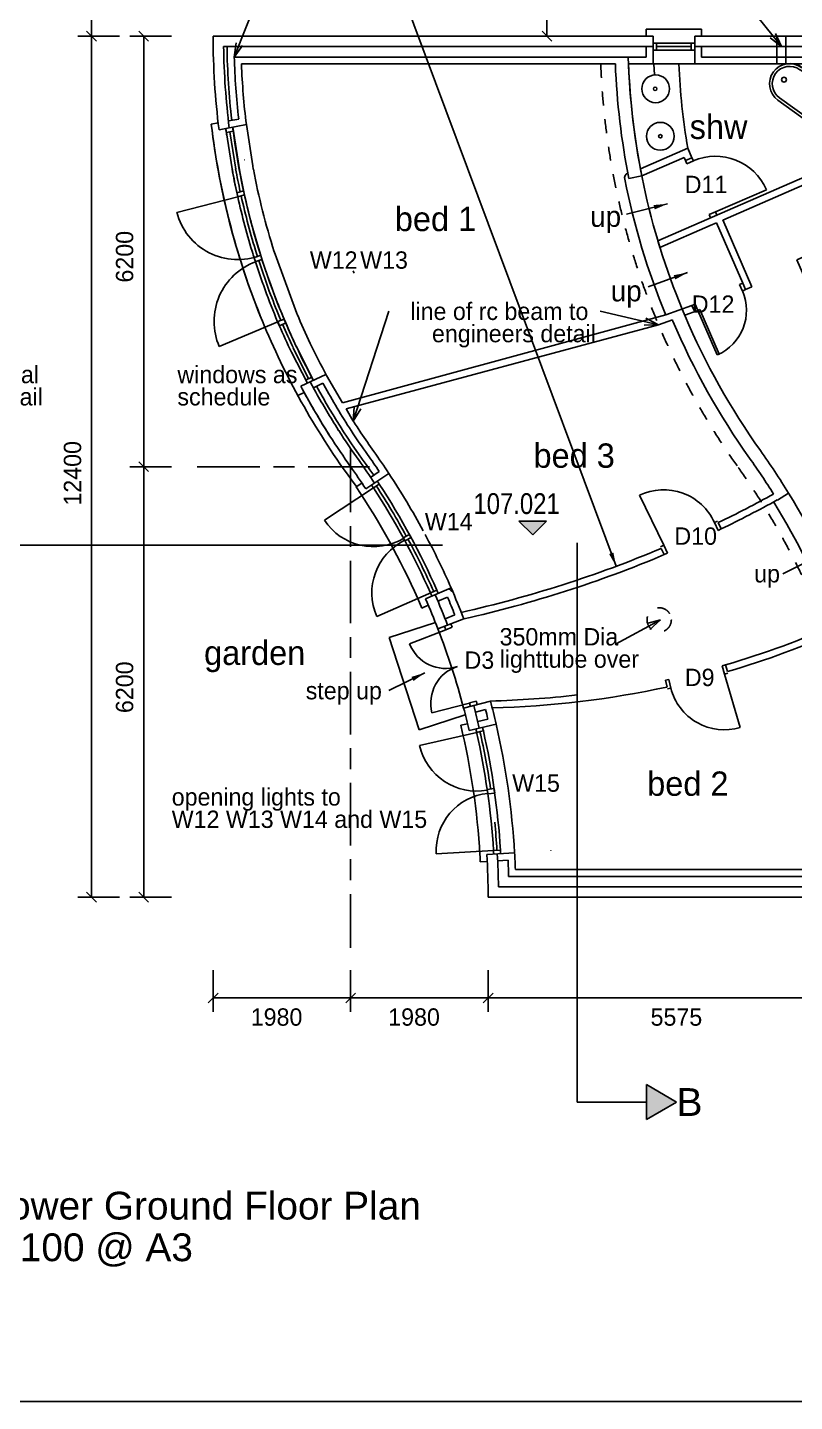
# Model space of a CAD drawing. Header units: millimetres. Extents: x -31195 to 21067, y -14865 to 15436.
# Drawn here: x -13255 to -2209, y -14865 to 4922 of the extents above; entities that cross this region are included whole.
import ezdxf

# ---------------------------------------------------------------- set-up
doc = ezdxf.new("R2010")
doc.units = ezdxf.units.MM
for name, pattern in [('CENTER', [16, 9, -2, 3, -2]), ('DASHDOT', [16, 12, -4]), ('DOT', [16, 4, -4, 4, -4]), ('HIDDEN', [16, 2, -2, 2, -2, 2, -2, 2, -2])]:
    doc.linetypes.add(name, pattern=pattern)
for name, color, linetype, true_color in [('00_-_ELEVATIONS', 7, 'Continuous', 0xffffff), ('1', 7, 'Continuous', 0xffffff), ('NEW_LGF', 7, 'Continuous', 0xffffff)]:
    doc.layers.add(name, color=color, linetype=linetype, true_color=true_color)
doc.styles.add('ARIAL', font='ARIAL.TTF', dxfattribs={"height": 0.2})
doc.styles.add('ARIALN', font='ARIALN.TTF', dxfattribs={"height": 0.2})
doc.dimstyles.new('ISO-25', dxfattribs={"dimtxt": 2.5, "dimasz": 2.5, "dimexe": 1.25, "dimexo": 0.625, "dimtad": 1, "dimtxsty": 'Standard', "dimcen": 2.5, "dimadec": 0, "dimazin": 0, "dimtfac": 1, "dimtmove": 0, "dimatfit": 3, "dimfxl": 1, "dimarcsym": 0})

# ---------------------------------------------------------------- blocks, each defined once
blk = doc.blocks.new('288D1C6D')
at = {"layer": 'NEW_LGF', "linetype": 'Continuous', "ltscale": 100}
for points in [[(5737, 18426), (5737, 18926), (6170, 18676)], [(1000, 126), (1000, 626), (1433, 376)]]:
    blk.add_hatch(color=15, dxfattribs=at).paths.add_polyline_path(points)
at = {"layer": 'NEW_LGF', "color": 1, "linetype": 'Continuous', "ltscale": 100}
for p, q in [((6170, 18676), (5737, 18926)), ((5737, 18926), (5737, 18426)), ((4737, 18676), (5737, 18676)), ((4737, 8398), (4737, 18676)), ((5737, 18426), (6170, 18676)), ((0, 376), (0, 8431)), ((1433, 376), (1000, 626)), ((1000, 626), (1000, 126)), ((0, 376), (1000, 376)), ((1000, 126), (1433, 376))]:
    blk.add_line(p, q, dxfattribs=at)
at = {"layer": 'NEW_LGF', "color": 15, "linetype": 'Continuous', "ltscale": 100, "style": 'ARIAL'}
for p in [(6170, 18476), (1433, 176)]:
    blk.add_text('B', height=400, rotation=359.9494, dxfattribs=at).set_placement(p)
blk = doc.blocks.new('5C07C3B9')
at = {"layer": '00_-_ELEVATIONS', "linetype": 'Continuous', "ltscale": 100}
blk.add_hatch(color=15, dxfattribs=at).paths.add_polyline_path([(781, 200), (1181, 200), (981, 0)])
at = {"layer": '00_-_ELEVATIONS', "color": 2, "linetype": 'Continuous', "ltscale": 100}
for p, q in [((781, 200), (981, 0)), ((1181, 200), (781, 200)), ((981, 0), (1181, 200))]:
    blk.add_line(p, q, dxfattribs=at)
at = {"layer": '00_-_ELEVATIONS', "color": 15, "linetype": 'Continuous', "ltscale": 100, "style": 'ARIALN'}
blk.add_text('107.021', height=300, rotation=359.9494, dxfattribs=at).set_placement((127, 301))
at = {"layer": '00_-_ELEVATIONS'}
blk.add_attdef('Sfb', (0, 0), '', height=1, dxfattribs=at)
blk = doc.blocks.new('2C9290BA')
at = {"layer": 'NEW_LGF', "color": 1, "linetype": 'Continuous', "ltscale": 100}
blk.add_line((422, 0), (6974, 0), dxfattribs=at)
at = {"layer": 'NEW_LGF'}
blk.add_attdef('Sfb', (0, 0), '', height=1, dxfattribs=at)
blk = doc.blocks.new('F485F11C')
at = {"layer": 'NEW_LGF', "color": 2, "linetype": 'Continuous', "ltscale": 100}
for p, q in [((0, 400), (0, 500)), ((0, 500), (800, 500)), ((800, 500), (800, 400)), ((100, 300), (150, 300)), ((150, 200), (100, 200)), ((150, 300), (150, 200)), ((150, 250), (650, 250)), ((700, 300), (650, 300)), ((650, 300), (650, 200)), ((650, 200), (700, 200)), ((100, 0), (700, 0))]:
    blk.add_line(p, q, dxfattribs=at)
at = {"layer": 'NEW_LGF', "color": 1, "linetype": 'Continuous', "ltscale": 100}
for p, q in [((150, 300), (650, 300)), ((150, 200), (650, 200))]:
    blk.add_line(p, q, dxfattribs=at)
at = {"layer": 'NEW_LGF'}
for tag in ['PAT_NAME', 'Group', 'Floor', 'Sfb', 'Part_Number', 'Description', 'Manufacturer', 'Quantity', 'Width', 'Width_FORMULA', 'Height', 'Symbol_Path', 'Opening_height', 'Return_type', 'TYPE', 'PREFIX', 'IDENTIFIER', 'NUMBER', 'OUTER_LEAF', 'CAVITY', 'INNER_LEAF', 'Arch_group']:
    blk.add_attdef(tag, (0, 0), '', height=1, dxfattribs=at)
blk = doc.blocks.new('BFF8C38D')
at = {"layer": 'NEW_LGF', "color": 2, "linetype": 'Continuous', "ltscale": 100}
for p, q in [((0, 88), (200, 139)), ((200, 139), (47, 0))]:
    blk.add_line(p, q, dxfattribs=at)
at = {"layer": 'NEW_LGF'}
blk.add_attdef('Sfb', (0, 0), '', height=1, dxfattribs=at)
blk = doc.blocks.new('CD732B35')
at = {"layer": 'NEW_LGF', "color": 2, "linetype": 'Continuous', "ltscale": 100}
for p, q in [((800, 14250), (200, 14250)), ((400, 1850), (400, 14250)), ((400, 8050), (400, 14250)), ((1550, 14250), (950, 14250)), ((1150, 11150), (1150, 14250)), ((1150, 14250), (1150, 8050)), ((1150, 11150), (1150, 8050)), ((400, 8050), (400, 1850)), ((1550, 8050), (950, 8050)), ((1550, 8050), (950, 8050)), ((1150, 4950), (1150, 8050)), ((1150, 8050), (1150, 1850)), ((1150, 4950), (1150, 1850)), ((800, 1850), (200, 1850)), ((1550, 1850), (950, 1850)), ((2150, 800), (2150, 200)), ((4130, 800), (4130, 200)), ((4130, 800), (4130, 200)), ((6110, 800), (6110, 200)), ((6110, 800), (6110, 200)), ((4130, 400), (2150, 400)), ((3140, 400), (2150, 400)), ((3140, 400), (4130, 400)), ((6110, 400), (4130, 400)), ((5120, 400), (4130, 400)), ((5120, 400), (6110, 400)), ((8898, 400), (6110, 400)), ((6110, 400), (11685, 400)), ((8898, 400), (11685, 400))]:
    blk.add_line(p, q, dxfattribs=at)
at = {"layer": 'NEW_LGF', "color": 4, "linetype": 'Continuous', "ltscale": 100}
for p, q in [((329, 14321), (471, 14179)), ((1079, 14321), (1221, 14179)), ((1221, 7979), (1079, 8121)), ((471, 1779), (329, 1921)), ((1221, 1779), (1079, 1921)), ((2079, 329), (2221, 471)), ((4201, 471), (4059, 329)), ((4059, 329), (4201, 471)), ((6181, 471), (6039, 329)), ((6039, 329), (6181, 471))]:
    blk.add_line(p, q, dxfattribs=at)
at = {"layer": 'NEW_LGF', "color": 1, "linetype": 'CENTER', "ltscale": 100}
for p, q in [((4130, 8296), (4130, 1121)), ((1921, 8050), (4403, 8050))]:
    blk.add_line(p, q, dxfattribs=at)
at = {"layer": 'NEW_LGF', "color": 3, "linetype": 'Continuous', "ltscale": 100}
for s, p in [('6200', (1000, 10702)), ('12400', (250, 7490)), ('6200', (1000, 4502))]:
    blk.add_text(s, height=250, rotation=90, dxfattribs=at).set_placement(p)
for s, p in [('1980', (2692, 0)), ('1980', (4672, 0)), ('5575', (8450, 0))]:
    blk.add_text(s, height=250, dxfattribs=at).set_placement(p)
at = {"layer": 'NEW_LGF'}
blk.add_attdef('Sfb', (0, 0), '', height=1, dxfattribs=at)
blk = doc.blocks.new('766D00AC')
at = {"layer": 'NEW_LGF', "color": 2, "linetype": 'Continuous', "ltscale": 100}
for p, q in [((20, 825), (40, 779)), ((40, 779), (132, 819)), ((132, 819), (112, 865)), ((360, 46), (451, 86)), ((379, 0), (360, 46)), ((451, 86), (471, 40))]:
    blk.add_line(p, q, dxfattribs=at)
at = {"layer": 'NEW_LGF', "color": 4, "linetype": 'Continuous', "ltscale": 100}
blk.add_line((1185, 405), (451, 86), dxfattribs=at)
at = {"layer": 'NEW_LGF', "color": 2, "linetype": 'Continuous', "ltscale": 100}
blk.add_arc((451, 86), 800, 23.5449, 113.5449, dxfattribs=at)
blk.add_arc((451, 86), 800, 23.5449, 113.5449, dxfattribs=at)
at = {"layer": 'NEW_LGF'}
for tag in ['PAT_NAME', 'Floor', 'Part_Number', 'Description', 'Manufacturer', 'Quantity', 'Width', 'Width_FORMULA', 'Symbol_Path', 'Opening_height', 'TYPE', 'Arch_group', 'Group', 'Sfb', 'Height', 'Ht1', 'PREFIX', 'IDENTIFIER', 'SOLID_PEN', 'CAVITY_PEN', 'OUTER_LEAF', 'CAVITY', 'INNER_LEAF', 'REVEAL', 'GABLE_ANG', 'GABLE_LEN', 'Return_type']:
    blk.add_attdef(tag, (0, 0), '', height=1, dxfattribs=at)
blk = doc.blocks.new('0E40338A')
at = {"layer": 'NEW_LGF', "color": 2, "linetype": 'Continuous', "ltscale": 100}
for p, q in [((0, 0), (27, 204)), ((120, 168), (0, 0))]:
    blk.add_line(p, q, dxfattribs=at)
at = {"layer": 'NEW_LGF'}
blk.add_attdef('Sfb', (0, 0), '', height=1, dxfattribs=at)
blk = doc.blocks.new('88C727A0')
at = {"layer": 'NEW_LGF', "color": 2, "linetype": 'Continuous', "ltscale": 100}
for p, q in [((164, 0), (0, 125)), ((78, 187), (164, 0))]:
    blk.add_line(p, q, dxfattribs=at)
at = {"layer": 'NEW_LGF'}
blk.add_attdef('Sfb', (0, 0), '', height=1, dxfattribs=at)
blk = doc.blocks.new('AD4C8A16')
at = {"layer": 'NEW_LGF', "color": 2, "linetype": 'Continuous', "ltscale": 100}
blk.add_line((0, 0), (48, 14), dxfattribs=at)
at = {"layer": 'NEW_LGF'}
blk.add_attdef('Sfb', (0, 0), '', height=1, dxfattribs=at)
blk = doc.blocks.new('B6F99722')
at = {"layer": '1', "color": 2, "linetype": 'DOT', "ltscale": 100}
for p, q in [((0, 400), (0, 0)), ((240, 400), (130, 400)), ((130, 400), (130, 0))]:
    blk.add_line(p, q, dxfattribs=at)
blk = doc.blocks.new('CCF1F511')
at = {"layer": 'NEW_LGF', "color": 2, "linetype": 'Continuous', "ltscale": 100}
for p, q in [((0, 0), (27, 204)), ((120, 168), (0, 0))]:
    blk.add_line(p, q, dxfattribs=at)
at = {"layer": 'NEW_LGF'}
blk.add_attdef('Sfb', (0, 0), '', height=1, dxfattribs=at)
blk = doc.blocks.new('0C5FF800')
at = {"layer": 'NEW_LGF', "color": 4, "linetype": 'Continuous', "ltscale": 100}
blk.add_line((349, 134), (0, 855), dxfattribs=at)
at = {"layer": 'NEW_LGF', "color": 2, "linetype": 'Continuous', "ltscale": 100}
for p, q in [((1124, 483), (1079, 461)), ((1079, 461), (1134, 349)), ((1134, 349), (1179, 371)), ((304, 112), (349, 134)), ((349, 134), (403, 22)), ((403, 22), (358, 0))]:
    blk.add_line(p, q, dxfattribs=at)
blk.add_arc((349, 134), 800, 24.1302, 115.8237, dxfattribs=at)
blk.add_arc((349, 134), 800, 24.1302, 115.8237, dxfattribs=at)
at = {"layer": 'NEW_LGF'}
blk.add_attdef('Sfb', (0, 0), '', height=1, dxfattribs=at)
blk = doc.blocks.new('13017634')
at = {"layer": 'NEW_LGF', "color": 1, "linetype": 'Continuous', "ltscale": 100}
for radius, start, end in [(10596, 203.157, 205.4429), (10596, 203.157, 205.4429), (10496, 203.1595, 205.443), (10496, 203.1595, 205.443)]:
    blk.add_arc((9742, 5758), radius, start, end, dxfattribs=at)
at = {"layer": 'NEW_LGF', "color": 2, "linetype": 'Continuous', "ltscale": 100}
for radius, start, end in [(10296, 202.8866, 205.4432), (10296, 202.8866, 205.4432), (10696, 208.3413, 212.5726), (10696, 208.3413, 212.5726), (10546, 208.8846, 212.301), (10546, 208.8846, 212.301)]:
    blk.add_arc((9742, 5758), radius, start, end, dxfattribs=at)
at = {"layer": 'NEW_LGF'}
blk.add_attdef('Sfb', (0, 0), '', height=1, dxfattribs=at)
blk = doc.blocks.new('849A97DC')
at = {"layer": 'NEW_LGF', "color": 1, "linetype": 'Continuous', "ltscale": 100}
for p, q in [((21986, 21192), (20918, 18480)), ((28438, 19080), (28798, 18630)), ((26417, 10029), (27057, 10374))]:
    blk.add_line(p, q, dxfattribs=at)
at = {"layer": 'NEW_LGF', "color": 3, "linetype": 'Continuous', "ltscale": 100}
blk.add_line((28818, 11039), (29387, 11322), dxfattribs=at)
at = {"layer": 'NEW_LGF', "color": 15, "linetype": 'Continuous', "ltscale": 100}
for s, height, p in [('shw', 350, (27476, 17300)), ('bed 1', 350, (23230, 15973)), ('up', 300, (26043, 16034)), ('up', 300, (26339, 14961)), ('landscape and external', 250, (14649, 13783)), ('windows as', 250, (20099, 13783)), ('levels to separate detail', 250, (14649, 13462)), ('schedule', 250, (20099, 13462)), ('bed 3', 350, (25227, 12565)), ('up', 250, (28405, 10914)), ('garden', 350, (20483, 9725)), ('350mm Dia', 250, (24739, 10006)), ('lighttube over', 250, (24739, 9685)), ('bed 2', 350, (26864, 7841)), ('opening lights to', 250, (20017, 7700)), ('W12 W13 W14 and W15', 250, (20017, 7378))]:
    blk.add_text(s, height=height, dxfattribs=at).set_placement(p)
at = {"layer": 'NEW_LGF'}
blk.add_attdef('Sfb', (0, 0), '', height=1, dxfattribs=at)
blk = doc.blocks.new('CB92B24B')
at = {"layer": 'NEW_LGF', "color": 2, "linetype": 'Continuous', "ltscale": 100}
for p, q in [((27, 1559), (111, 1613)), ((849, 46), (941, 86))]:
    blk.add_line(p, q, dxfattribs=at)
for radius, start, end in [(10796, 33.0885, 33.3539), (10796, 33.0885, 33.3539), (10846, 28.6471, 33.0885), (10846, 28.6471, 33.0885), (10896, 33.0885, 33.3539), (10896, 33.0885, 33.3539), (11096, 28.3859, 33.3539), (11096, 28.3859, 33.3539), (10846, 23.9415, 28.383), (10846, 23.9415, 28.383), (11096, 23.6762, 28.0777), (11096, 23.6762, 28.0777), (10696, 28.3056, 28.4164), (10696, 28.3056, 28.4164), (10796, 23.6762, 23.9415), (10796, 23.6762, 23.9415), (10896, 23.6762, 23.9415), (10896, 23.6762, 23.9415)]:
    blk.add_arc((-9018, -4335), radius, start, end, dxfattribs=at)
at = {"layer": 'NEW_LGF', "color": 1, "linetype": 'Continuous', "ltscale": 100}
for radius in [10896, 10896, 10796, 10796]:
    blk.add_arc((-9018, -4335), radius, 23.9415, 33.0885, dxfattribs=at)
at = {"layer": 'NEW_LGF'}
blk.add_attdef('Sfb', (0, 0), '', height=1, dxfattribs=at)
blk = doc.blocks.new('203138BC')
at = {"layer": 'NEW_LGF', "color": 4, "linetype": 'Continuous', "ltscale": 100}
for p, q in [((520, 1198), (0, 994)), ((861, 142), (321, 0))]:
    blk.add_line(p, q, dxfattribs=at)
at = {"layer": 'NEW_LGF', "color": 2, "linetype": 'Continuous', "ltscale": 100}
for p, q in [((520, 1198), (613, 1235)), ((862, 143), (959, 167))]:
    blk.add_line(p, q, dxfattribs=at)
for centre, radius, start, end in [((-9566, -2654), 10696, 14.7489, 21.1732), ((-9566, -2654), 10696, 14.7489, 21.1732), ((-8585, -2338), 9768, 21.2251, 21.5184), ((-8585, -2338), 9768, 21.2251, 21.5184), ((-8585, -2338), 9868, 21.2281, 21.5149), ((-8585, -2338), 9868, 21.2281, 21.5149), ((520, 1198), 559, 201.5184, 287.8736), ((520, 1198), 559, 201.5184, 287.8736), ((862, 139), 558, 107.8736, 194.3755), ((862, 139), 558, 107.8736, 194.3755), ((-8587, -2331), 9768, 14.3755, 14.6688), ((-8587, -2331), 9768, 14.3755, 14.6688), ((-8587, -2331), 9868, 14.3793, 14.6658), ((-8587, -2331), 9868, 14.3793, 14.6658)]:
    blk.add_arc(centre, radius, start, end, dxfattribs=at)
at = {"layer": 'NEW_LGF'}
blk.add_attdef('Sfb', (0, 0), '', height=1, dxfattribs=at)
blk = doc.blocks.new('A76830DF')
at = {"layer": '1', "color": 9, "linetype": 'Continuous', "ltscale": 100}
for p, q in [((1973, 8780), (1973, 7687)), ((800, 8393), (200, 8393)), ((400, 4196), (400, 8393)), ((400, 8393), (400, 0)), ((1348, 8393), (2609, 8393)), ((1973, 7793), (1973, 7193)), ((2150, 6993), (2150, 7593)), ((1690, 7393), (1973, 7393)), ((2150, 7393), (1973, 7393)), ((2433, 7393), (2150, 7393)), ((400, 4196), (400, 0)), ((2150, 3718), (2150, 4318)), ((5958, 3718), (5958, 4318)), ((5958, 4118), (2150, 4118)), ((4054, 4118), (2150, 4118)), ((4054, 4118), (5958, 4118)), ((6558, 3118), (7158, 3118)), ((6958, 0), (6958, 3118)), ((6958, 1559), (6958, 3118)), ((6958, 1559), (6958, 0)), ((6558, 0), (7158, 0)), ((800, 0), (200, 0))]:
    blk.add_line(p, q, dxfattribs=at)
at = {"layer": '1', "color": 4, "linetype": 'Continuous', "ltscale": 100}
for p, q in [((329, 8464), (471, 8322)), ((2044, 7464), (1902, 7322)), ((2079, 7322), (2221, 7464)), ((2079, 4047), (2221, 4188)), ((6028, 4188), (5887, 4047)), ((6887, 3188), (7028, 3047)), ((471, -71), (329, 71)), ((7028, -71), (6887, 71))]:
    blk.add_line(p, q, dxfattribs=at)
at = {"layer": '1', "color": 9, "linetype": 'Continuous', "ltscale": 100}
for s, p in [('R17107', (607, 8518)), ('177', (1220, 7518)), ('3808', (3606, 4268))]:
    blk.add_text(s, height=250, dxfattribs=at).set_placement(p)
for s, p in [('8393', (250, 3748)), ('3118', (7358, 1686))]:
    blk.add_text(s, height=250, rotation=90, dxfattribs=at).set_placement(p)
blk = doc.blocks.new('3E1DD54F')
at = {"layer": 'NEW_LGF', "color": 2, "linetype": 'HIDDEN', "ltscale": 100}
blk.add_circle((175, 175), 175, dxfattribs=at)
blk.add_arc((175, 175), 175, 0, 0, dxfattribs=at)
at = {"layer": 'NEW_LGF'}
blk.add_attdef('Sfb', (0, 0), '', height=1, dxfattribs=at)
blk = doc.blocks.new('FDDF8485')
at = {"layer": 'NEW_LGF', "color": 2, "linetype": 'Continuous', "ltscale": 100}
for centre, radius, start, end in [((85, 1971), 85, 118.1453, 191.263), ((85, 1971), 85, 118.1453, 191.263), ((10345, 4014), 10546, 191.263, 202.3748), ((10345, 4014), 10546, 191.263, 202.3748)]:
    blk.add_arc(centre, radius, start, end, dxfattribs=at)
at = {"layer": 'NEW_LGF'}
blk.add_attdef('Sfb', (0, 0), '', height=1, dxfattribs=at)
blk = doc.blocks.new('D9CFF49F')
at = {"layer": 'NEW_LGF', "color": 2, "linetype": 'Continuous', "ltscale": 100}
for centre, radius, start, end in [((10496, 2675), 10596, 187.8755, 187.9483), ((10496, 2675), 10596, 187.8755, 187.9483), ((10423, 3131), 10546, 190.4475, 192.2679), ((10423, 3131), 10546, 190.4475, 192.2679), ((10423, 3131), 10296, 190.7257, 197.5423), ((10423, 3131), 10296, 190.7257, 197.5423), ((10423, 3131), 10546, 192.5941, 197.2706), ((10423, 3131), 10546, 192.5941, 197.2706)]:
    blk.add_arc(centre, radius, start, end, dxfattribs=at)
at = {"layer": 'NEW_LGF', "color": 1, "linetype": 'Continuous', "ltscale": 100}
for radius, start, end in [(10596, 190.3746, 190.4474), (10596, 190.3746, 190.4474), (10596, 190.7178, 192.6023), (10596, 190.7178, 192.6023), (10496, 190.7204, 193.9518), (10496, 190.7204, 193.9518), (10496, 194.2715, 195.3106), (10496, 194.2715, 195.3106), (10496, 195.584, 197.2693), (10496, 195.584, 197.2693)]:
    blk.add_arc((10423, 3131), radius, start, end, dxfattribs=at)
at = {"layer": 'NEW_LGF'}
blk.add_attdef('Sfb', (0, 0), '', height=1, dxfattribs=at)
blk = doc.blocks.new('C3872F03')
at = {"layer": 'NEW_LGF', "color": 2, "linetype": 'Continuous', "ltscale": 100}
for radius in [11096, 11096, 10846, 10846]:
    blk.add_arc((-9235, -3934), radius, 21.2685, 31.6241, dxfattribs=at)
at = {"layer": 'NEW_LGF'}
blk.add_attdef('Sfb', (0, 0), '', height=1, dxfattribs=at)
blk = doc.blocks.new('67B7AD02')
at = {"layer": 'NEW_LGF', "color": 2, "linetype": 'Continuous', "ltscale": 100}
for p, q in [((864, 935), (816, 921)), ((816, 921), (851, 801)), ((851, 801), (899, 815)), ((0, 714), (49, 724)), ((76, 602), (27, 592)), ((49, 724), (76, 602))]:
    blk.add_line(p, q, dxfattribs=at)
at = {"layer": 'NEW_LGF', "color": 4, "linetype": 'Continuous', "ltscale": 100}
blk.add_line((851, 801), (1077, 32), dxfattribs=at)
at = {"layer": 'NEW_LGF', "color": 2, "linetype": 'Continuous', "ltscale": 100}
blk.add_arc((851, 801), 801, 194.3393, 286.3536, dxfattribs=at)
blk.add_arc((851, 801), 801, 194.3393, 286.3536, dxfattribs=at)
at = {"layer": 'NEW_LGF'}
blk.add_attdef('Sfb', (0, 0), '', height=1, dxfattribs=at)
blk = doc.blocks.new('8769E72C')
at = {"layer": 'NEW_LGF', "color": 2, "linetype": 'Continuous', "ltscale": 100}
for p, q in [((60, 1764), (109, 1775)), ((255, 50), (354, 56))]:
    blk.add_line(p, q, dxfattribs=at)
for radius, start, end in [(10796, 12.7062, 12.9715), (10796, 12.7062, 12.9715), (10896, 12.7086, 12.9715), (10896, 12.7086, 12.9715), (11096, 3.3024, 12.9715), (11096, 3.3024, 12.9715), (10846, 8.2673, 12.7074), (10846, 8.2673, 12.7074), (10846, 3.5678, 5.7119), (10846, 3.5678, 5.7119), (10796, 3.3024, 3.5678), (10796, 3.3024, 3.5678), (10896, 3.3024, 3.5678), (10896, 3.3024, 3.5678)]:
    blk.add_arc((-10521, -622), radius, start, end, dxfattribs=at)
at = {"layer": 'NEW_LGF', "color": 1, "linetype": 'Continuous', "ltscale": 100}
for radius, end in [(10796, 12.7062), (10796, 12.7062), (10896, 12.7086), (10896, 12.7086)]:
    blk.add_arc((-10521, -622), radius, 3.5678, end, dxfattribs=at)
at = {"layer": 'NEW_LGF'}
blk.add_attdef('Sfb', (0, 0), '', height=1, dxfattribs=at)
blk = doc.blocks.new('E38C63E9')
at = {"layer": 'NEW_LGF', "color": 1, "linetype": 'Continuous', "ltscale": 100}
blk.add_line((0, 0), (42045, 0), dxfattribs=at)
at = {"layer": 'NEW_LGF', "color": 15, "linetype": 'Continuous', "ltscale": 100, "style": 'ARIAL'}
for s, p in [('Lower Ground Floor Plan', (7190, 2621)), ('1:100 @ A3', (7190, 2021))]:
    blk.add_text(s, height=400, dxfattribs=at).set_placement(p)
at = {"layer": 'NEW_LGF'}
blk.add_attdef('Sfb', (0, 0), '', height=1, dxfattribs=at)
blk = doc.blocks.new('8D4D7B81')
at = {"layer": '1', "color": 2, "linetype": 'Continuous', "ltscale": 100}
for p, q in [((666, 1546), (0, 1331)), ((0, 1331), (431, 0)), ((431, 0), (1097, 216))]:
    blk.add_line(p, q, dxfattribs=at)
blk = doc.blocks.new('7FEE64CB')
at = {"layer": 'NEW_LGF', "color": 3, "linetype": 'Continuous', "ltscale": 100}
for p, q in [((733, 1033), (688, 1013)), ((688, 1013), (728, 921)), ((728, 921), (773, 941)), ((0, 713), (46, 733)), ((86, 642), (40, 622)), ((46, 733), (86, 642))]:
    blk.add_line(p, q, dxfattribs=at)
at = {"layer": 'NEW_LGF', "color": 2, "linetype": 'Continuous', "ltscale": 100}
for p, q in [((115, 655), (86, 642)), ((86, 642), (365, 0)), ((395, 13), (115, 655)), ((365, 0), (395, 13))]:
    blk.add_line(p, q, dxfattribs=at)
at = {"layer": 'NEW_LGF', "color": 1, "linetype": 'Continuous', "ltscale": 100}
blk.add_arc((86, 642), 700, 293.5449, 23.5449, dxfattribs=at)
blk.add_arc((86, 642), 700, 293.5449, 23.5449, dxfattribs=at)
at = {"layer": 'NEW_LGF'}
for tag in ['PAT_NAME', 'Floor', 'Part_Number', 'Description', 'Manufacturer', 'Quantity', 'Width', 'Width_FORMULA', 'Symbol_Path', 'Opening_height', 'TYPE', 'Arch_group', 'Group', 'Sfb', 'Height', 'Ht1', 'PREFIX', 'IDENTIFIER', 'SOLID_PEN', 'CAVITY_PEN', 'OUTER_LEAF', 'CAVITY', 'INNER_LEAF', 'REVEAL', 'GABLE_ANG', 'GABLE_LEN', 'Return_type']:
    blk.add_attdef(tag, (0, 0), '', height=1, dxfattribs=at)
blk = doc.blocks.new('98B10A95')
at = {"layer": 'NEW_LGF', "color": 3, "linetype": 'Continuous', "ltscale": 100}
for p, q in [((5138, 2816), (5230, 2856)), ((5321, 2896), (5741, 1933)), ((7102, 2690), (7122, 2644)), ((5609, 1985), (5609, 1985)), ((5609, 1985), (5649, 1893)), ((5649, 1893), (5741, 1933)), ((4500, 1529), (4876, 1665)), ((4773, 1523), (4962, 1592)), ((4876, 1665), (4916, 1573)), ((4396, 1387), (4595, 1459))]:
    blk.add_line(p, q, dxfattribs=at)
at = {"layer": 'NEW_LGF', "color": 1, "linetype": 'Continuous', "ltscale": 100}
for p, q in [((7085, 2420), (7125, 2377)), ((513, 1582), (0, 0)), ((3556, 1582), (4396, 1387))]:
    blk.add_line(p, q, dxfattribs=at)
at = {"layer": 'NEW_LGF', "color": 4, "linetype": 'Continuous', "ltscale": 100}
blk.add_line((4603, 1437), (4595, 1459), dxfattribs=at)
blk = doc.blocks.new('46B04CBA')
at = {"layer": 'NEW_LGF', "color": 2, "linetype": 'Continuous', "ltscale": 100}
for p, q in [((0, 0), (14, 206)), ((109, 175), (0, 0))]:
    blk.add_line(p, q, dxfattribs=at)
blk = doc.blocks.new('8BA8D4B4')
at = {"layer": 'NEW_LGF', "color": 2, "linetype": 'Continuous', "ltscale": 100}
for p, q in [((206, 4), (0, 0)), ((23, 97), (206, 4))]:
    blk.add_line(p, q, dxfattribs=at)
blk = doc.blocks.new('6A8D4CD2')
at = {"layer": '1', "color": 1, "linetype": 'Continuous', "ltscale": 100}
for p, q in [((6371, 11489), (6384, 11330)), ((8431, 11489), (9331, 10839)), ((8476, 11407), (9177, 10901)), ((8160, 10969), (8860, 10463)), ((8884, 10496), (8183, 11002)), ((99, 10642), (0, 10624)), ((6441, 10647), (6441, 10644)), ((10568, 9267), (11669, 9269)), ((11668, 9229), (10569, 9227)), ((11661, 8729), (10581, 8727)), ((10581, 8687), (11661, 8689)), ((12361, 8693), (12941, 8693)), ((12361, 7413), (12361, 8693)), ((12401, 8653), (12901, 8653)), ((12401, 8053), (12401, 8653)), ((12901, 8653), (12901, 8053)), ((12941, 8693), (12941, 7421)), ((11961, 8299), (11231, 8299)), ((11231, 8299), (11231, 6938)), ((11921, 8259), (11271, 8259)), ((11271, 8259), (11271, 6996)), ((11921, 7209), (11921, 8259)), ((12361, 8013), (12401, 8013)), ((12901, 8053), (12401, 8053)), ((12401, 8013), (12941, 8013)), ((12941, 7421), (12361, 7413)), ((11271, 6996), (11921, 7209)), ((2169, 5453), (2085, 5399)), ((2973, 3791), (3033, 3653)), ((3033, 3653), (3125, 3693)), ((3592, 1965), (3690, 1988)), ((3873, 0), (3973, 6))]:
    blk.add_line(p, q, dxfattribs=at)
at = {"layer": '1', "color": 1, "linetype": 'HIDDEN', "ltscale": 100}
blk.add_line((9331, 10981), (8627, 11489), dxfattribs=at)
at = {"layer": '1', "color": 2, "linetype": 'Continuous', "ltscale": 100}
for p, q in [((266, 10510), (218, 10501)), ((550, 9301), (535, 9358)), ((949, 8059), (934, 8099)), ((1629, 4918), (2335, 5383)), ((2852, 4713), (2764, 4665)), ((2764, 4665), (2788, 4621)), ((2788, 4621), (2876, 4669)), ((2383, 3532), (3248, 3911)), ((2999, 1675), (3822, 1862)), ((4072, 1056), (3973, 1042)), ((3973, 1042), (3983, 976)), ((3983, 976), (4082, 990)), ((4082, 990), (4072, 1056)), ((4065, 162), (3239, 114))]:
    blk.add_line(p, q, dxfattribs=at)
at = {"layer": '1', "color": 1, "linetype": 'DOT', "ltscale": 100}
for p, q in [((12901, 8053), (12401, 8653)), ((12401, 8053), (12901, 8653)), ((11271, 8259), (11771, 8109)), ((11771, 8109), (11921, 8259)), ((11271, 6996), (11771, 8109)), ((11771, 8109), (11921, 7209))]:
    blk.add_line(p, q, dxfattribs=at)
at = {"layer": '1', "color": 1, "linetype": 'Continuous', "ltscale": 100}
for centre, radius in [((6400, 11131), 200), ((8248, 11263), 35), ((6392, 11130), 25), ((6467, 10448), 200), ((6467, 10448), 25), ((10546, 8977), 35), ((12651, 8353), 35), ((11771, 8109), 35)]:
    blk.add_circle(centre, radius, dxfattribs=at)
for centre, radius, start, end in [((16297, 11889), 9572, 182.3929, 189.7025), ((16297, 11889), 9572, 182.3929, 189.7025), ((8329, 11204), 290, 54.1623, 234.1623), ((8329, 11204), 290, 54.1623, 234.1623), ((6400, 11131), 200, 0, 0), ((8329, 11204), 250, 54.1623, 234.1623), ((8329, 11204), 250, 54.1623, 234.1623), ((8248, 11263), 35, 0, 0), ((6392, 11130), 25, 0, 0), ((8329, 11204), 250, 0, 1.0322), ((8329, 11204), 250, 0, 1.0322), ((9030, 10698), 250, 0, 54.1623), ((9030, 10698), 250, 0, 54.1623), ((9030, 10698), 290, 0, 54.1623), ((9030, 10698), 290, 0, 54.1623), ((9030, 10698), 290, 234.1623, 0), ((9030, 10698), 290, 234.1623, 0), ((9030, 10698), 250, 234.1623, 0), ((9030, 10698), 250, 234.1623, 0), ((10722, 11889), 10796, 186.7298, 201.9087), ((10722, 11889), 10796, 186.7298, 201.9087), ((6467, 10448), 200, 0, 0), ((6503, 10454), 200, 103.5279, 108.1287), ((6503, 10454), 200, 103.5279, 108.1287), ((6467, 10448), 25, 0, 0), ((6503, 10454), 200, 268.5455, 273.2098), ((6503, 10454), 200, 268.5455, 273.2098), ((10586, 8978), 290, 85.9887, 270), ((10586, 8978), 290, 85.9887, 270), ((10586, 8978), 250, 85.6747, 270), ((10586, 8978), 250, 85.6747, 270), ((11661, 8979), 290, 0, 91.726), ((11661, 8979), 290, 0, 91.726), ((11661, 8979), 250, 0, 91.8543), ((11661, 8979), 250, 0, 91.8543), ((10546, 8977), 35, 0, 0), ((11661, 8979), 250, 270.0103, 0), ((11661, 8979), 250, 270.0103, 0), ((11661, 8979), 290, 270, 0), ((11661, 8979), 290, 270, 0), ((12651, 8353), 35, 0, 0), ((11771, 8109), 35, 0, 0), ((-6710, -511), 10596, 23.949, 33.8946), ((-6710, -511), 10596, 23.949, 33.8946), ((-6710, -511), 10596, 3.3024, 13.5122), ((-6710, -511), 10596, 3.3024, 13.5122), ((-6710, -511), 10596, 2.7617, 3.3024), ((-6710, -511), 10596, 2.7617, 3.3024)]:
    blk.add_arc(centre, radius, start, end, dxfattribs=at)
at = {"layer": '1', "color": 2, "linetype": 'Continuous', "ltscale": 100}
for centre, radius, start, end in [((852, 8068), 1271, 18.6718, 20.4333), ((852, 8068), 1271, 18.6718, 20.4333), ((2335, 5383), 845, 213.3853, 300.8457), ((2335, 5383), 845, 213.3853, 300.8457), ((3157, 3871), 845, 116.1843, 203.6448), ((3157, 3871), 845, 116.1843, 203.6448), ((2335, 5383), 845, 306.9538, 307.6631), ((2335, 5383), 845, 306.9538, 307.6631), ((-6710, -511), 10896, 28.3836, 28.6465), ((-6710, -511), 10896, 28.3836, 28.6465), ((3157, 3871), 845, 109.3669, 110.0762), ((3157, 3871), 845, 109.3669, 110.0762), ((3822, 1862), 844, 192.8074, 280.4531), ((3822, 1862), 844, 192.8074, 280.4531), ((3822, 1862), 844, 287.2786, 287.4662), ((3822, 1862), 844, 287.2786, 287.4662), ((4065, 161), 827, 95.7628, 183.2703), ((4065, 161), 827, 95.7628, 183.2703), ((4065, 161), 827, 359.8362, 0), ((4065, 161), 827, 359.8362, 0)]:
    blk.add_arc(centre, radius, start, end, dxfattribs=at)
blk = doc.blocks.new('B3DD49FC')
at = {"layer": '1', "color": 2, "linetype": 'Continuous', "ltscale": 100}
for p, q in [((30, 9827), (5705, 9827)), ((305, 8211), (297, 8260)), ((365, 6955), (351, 6996)), ((604, 7024), (637, 6936)), ((535, 6455), (385, 6897)), ((535, 6455), (553, 6408)), ((933, 6131), (936, 6123)), ((1188, 5033), (1126, 5151)), ((1306, 5130), (1320, 5104))]:
    blk.add_line(p, q, dxfattribs=at)
at = {"layer": '1', "color": 4, "linetype": 'Continuous', "ltscale": 100}
for p, q in [((1, 8206), (1, 8206)), ((6522, 6097), (6480, 6198)), ((1360, 5239), (1589, 4849)), ((1642, 4759), (1745, 4584)), ((1799, 4500), (1854, 4417))]:
    blk.add_line(p, q, dxfattribs=at)
at = {"layer": '1', "color": 1, "linetype": 'Continuous', "ltscale": 100}
for p, q in [((298, 7356), (311, 7307)), ((318, 6941), (318, 6941)), ((341, 6880), (340, 6880)), ((679, 5960), (657, 6019))]:
    blk.add_line(p, q, dxfattribs=at)
at = {"layer": '1', "color": 3, "linetype": 'Continuous', "ltscale": 100}
for p, q in [((1589, 4849), (6245, 6113)), ((1642, 4759), (6141, 5971)), ((1745, 4584), (1745, 4584))]:
    blk.add_line(p, q, dxfattribs=at)
at = {"layer": '1', "color": 4, "linetype": 'Continuous', "ltscale": 100}
for centre, radius, start, end in [((15997, 10127), 10296, 181.6678, 202.434), ((15997, 10127), 10296, 181.6678, 202.434), ((15997, 10127), 10296, 202.9811, 203.0431), ((15997, 10127), 10296, 202.9811, 203.0431), ((15997, 10127), 10296, 203.0431, 215.4241), ((15997, 10127), 10296, 203.0431, 215.4241), ((10422, 10127), 10296, 205.4432, 208.3415), ((10422, 10127), 10296, 205.4432, 208.3415), ((10422, 10127), 10696, 208.1222, 212.5726), ((10422, 10127), 10696, 208.1222, 212.5726), ((10422, 10127), 10696, 208.1222, 212.5726), ((10422, 10127), 10696, 208.1222, 212.5726)]:
    blk.add_arc(centre, radius, start, end, dxfattribs=at)
at = {"layer": '1', "color": 1, "linetype": 'Continuous', "ltscale": 100}
for radius, start, end in [(10596, 190.4111, 190.7178), (10596, 190.4111, 190.7178), (10496, 190.4475, 190.7204), (10496, 190.4475, 190.7204), (10496, 190.7204, 201.1682), (10496, 190.7204, 201.1682), (10496, 201.4002, 205.443), (10496, 201.4002, 205.443)]:
    blk.add_arc((10422, 10127), radius, start, end, dxfattribs=at)
at = {"layer": '1', "color": 2, "linetype": 'Continuous', "ltscale": 100}
for radius, start, end in [(10546, 200.6474, 202.8274), (10546, 200.6474, 202.8274), (10546, 203.1665, 205.1713), (10546, 203.1665, 205.1713), (10396, 208.8925, 213.1238), (10396, 208.8925, 213.1238)]:
    blk.add_arc((10422, 10127), radius, start, end, dxfattribs=at)
blk = doc.blocks.new('AF172CC1')
at = {"layer": '1', "color": 4, "linetype": 'Continuous', "ltscale": 100}
for p, q in [((98, 3737), (394, 3791)), ((0, 3718), (98, 3737)), ((1178, 23), (1539, 195))]:
    blk.add_line(p, q, dxfattribs=at)
at = {"layer": '1', "color": 2, "linetype": 'Continuous', "ltscale": 100}
for p, q in [((136, 3845), (284, 3872)), ((394, 3791), (487, 3198)), ((155, 3686), (240, 3152)), ((1066, 579), (1290, 132)), ((1362, 0), (1495, 68))]:
    blk.add_line(p, q, dxfattribs=at)
at = {"layer": '1', "color": 1, "linetype": 'Continuous', "ltscale": 100}
for p, q in [((197, 3755), (98, 3737)), ((98, 3737), (197, 3755)), ((197, 3755), (98, 3737)), ((98, 3737), (197, 3755)), ((98, 3737), (188, 3157)), ((206, 3695), (106, 3677)), ((197, 3755), (298, 3112)), ((206, 3695), (197, 3755)), ((197, 3755), (197, 3755)), ((197, 3755), (197, 3755)), ((1043, 513), (1272, 68)), ((1133, 556), (1358, 109)), ((1336, 154), (1245, 110)), ((1358, 109), (1336, 154)), ((1336, 154), (1358, 109)), ((1358, 109), (1336, 154))]:
    blk.add_line(p, q, dxfattribs=at)
blk = doc.blocks.new('7FEE64CB00001')
at = {"layer": 'NEW_LGF', "color": 3, "linetype": 'Continuous', "ltscale": 100}
for p, q in [((733, 1033), (688, 1013)), ((688, 1013), (728, 921)), ((728, 921), (773, 941)), ((0, 713), (46, 733)), ((86, 642), (40, 622)), ((46, 733), (86, 642))]:
    blk.add_line(p, q, dxfattribs=at)
at = {"layer": 'NEW_LGF', "color": 2, "linetype": 'Continuous', "ltscale": 100}
for p, q in [((115, 655), (86, 642)), ((86, 642), (365, 0)), ((395, 13), (115, 655)), ((365, 0), (395, 13))]:
    blk.add_line(p, q, dxfattribs=at)
at = {"layer": 'NEW_LGF', "color": 1, "linetype": 'Continuous', "ltscale": 100}
blk.add_arc((86, 642), 700, 293.5449, 23.5449, dxfattribs=at)
blk.add_arc((86, 642), 700, 293.5449, 23.5449, dxfattribs=at)
at = {"layer": 'NEW_LGF'}
for tag in ['PAT_NAME', 'Floor', 'Part_Number', 'Description', 'Manufacturer', 'Quantity', 'Width', 'Width_FORMULA', 'Symbol_Path', 'Opening_height', 'TYPE', 'Arch_group', 'Group', 'Sfb', 'Height', 'Ht1', 'PREFIX', 'IDENTIFIER', 'SOLID_PEN', 'CAVITY_PEN', 'OUTER_LEAF', 'CAVITY', 'INNER_LEAF', 'REVEAL', 'GABLE_ANG', 'GABLE_LEN', 'Return_type']:
    blk.add_attdef(tag, (0, 0), '', height=1, dxfattribs=at)
blk = doc.blocks.new('D6F2ECE9')
at = {"layer": 'NEW_LGF', "color": 4, "linetype": 'Continuous', "ltscale": 100}
for p, q in [((15480, 13986), (11935, 13986)), ((11935, 13536), (11935, 13986)), ((15480, 686), (15480, 13986)), ((0, 13536), (6335, 13536)), ((6335, 13536), (6335, 13136)), ((9785, 13536), (6935, 13536)), ((6935, 13536), (6935, 13136)), ((9785, 13536), (9785, 13136)), ((11935, 13536), (10385, 13536)), ((10385, 13536), (10385, 13136)), ((15015, 13586), (12335, 13586)), ((12335, 11926), (12335, 13586)), ((15015, 1086), (15015, 13586)), ((5793, 13136), (408, 13136)), ((6335, 13136), (5983, 13136)), ((9785, 13136), (6935, 13136)), ((10385, 13136), (11935, 13136)), ((11935, 11926), (11935, 13136)), ((11935, 11926), (12335, 11926)), ((6173, 11525), (5987, 11488)), ((11935, 11026), (12335, 11026)), ((11935, 11026), (11935, 8827)), ((12335, 11026), (12335, 8936)), ((6798, 9506), (6797, 9506)), ((2198, 7017), (2532, 7237)), ((8126, 6855), (8287, 6955)), ((7275, 6531), (7318, 6441)), ((3060, 5432), (3426, 5592)), ((9981, 5572), (10049, 5449)), ((11935, 1536), (11935, 5505)), ((12335, 5245), (12335, 1086)), ((3238, 5000), (3611, 5144)), ((7408, 4385), (7380, 4481)), ((3994, 3961), (3608, 3860)), ((3687, 3537), (4077, 3627)), ((3942, 1753), (4342, 1776)), ((9738, 1536), (4353, 1536)), ((10386, 1536), (9928, 1536)), ((10386, 1136), (10386, 1536)), ((11286, 1136), (11286, 1536)), ((11286, 1536), (11935, 1536)), ((10386, 1136), (3960, 1136)), ((11935, 1136), (11286, 1136)), ((11935, 686), (11935, 1136))]:
    blk.add_line(p, q, dxfattribs=at)
at = {"layer": 'NEW_LGF', "color": 3, "linetype": 'DASHDOT', "ltscale": 100}
for p, q in [((19185, 13986), (15480, 13986)), ((19185, 7221), (19185, 13986)), ((18785, 13586), (15480, 13586)), ((18785, 7621), (18785, 13586)), ((18785, 7621), (17385, 7621)), ((17385, 1086), (17385, 7621)), ((19185, 7221), (17785, 7221)), ((17785, 686), (17785, 7221)), ((15480, 1086), (17385, 1086)), ((17785, 686), (15480, 686))]:
    blk.add_line(p, q, dxfattribs=at)
at = {"layer": 'NEW_LGF', "color": 2, "linetype": 'Continuous', "ltscale": 100}
for p, q in [((12085, 13386), (12085, 13836)), ((15265, 13836), (12085, 13836)), ((12235, 12026), (12235, 13686)), ((15115, 13686), (12235, 13686)), ((15115, 13686), (15115, 986)), ((15265, 836), (15265, 13836)), ((6335, 13386), (151, 13386)), ((6235, 13386), (6235, 13236)), ((9785, 13386), (6935, 13386)), ((7035, 13386), (7035, 13236)), ((9685, 13386), (9685, 13236)), ((11935, 13386), (10385, 13386)), ((10485, 13386), (10485, 13236)), ((6235, 13236), (5979, 13236)), ((9685, 13236), (7035, 13236)), ((11935, 13236), (10485, 13236)), ((12085, 11926), (12085, 13236)), ((12085, 12026), (12235, 12026)), ((454, 11754), (458, 11754)), ((12085, 11026), (12085, 8870)), ((12085, 10926), (12235, 10926)), ((12235, 10926), (12235, 8910)), ((2268, 7183), (2393, 7267)), ((3237, 5400), (3375, 5459)), ((11935, 5505), (12235, 5204)), ((3341, 5147), (3481, 5201)), ((12235, 5204), (12235, 986)), ((3923, 3839), (3778, 3801)), ((3957, 3702), (3811, 3667)), ((4097, 1662), (4247, 1669)), ((10386, 1436), (4256, 1436)), ((11935, 1436), (11286, 1436)), ((10386, 1286), (4109, 1286)), ((11935, 1286), (11286, 1286)), ((12085, 1286), (12085, 836))]:
    blk.add_line(p, q, dxfattribs=at)
at = {"layer": 'NEW_LGF', "color": 3, "linetype": 'Continuous', "ltscale": 100}
for p, q in [((9305, 11853), (9305, 13136)), ((9405, 13136), (9405, 11788)), ((6836, 11923), (6154, 11626)), ((6896, 11785), (6836, 11923)), ((6784, 11791), (6173, 11525)), ((6405, 10590), (9305, 11853)), ((6784, 11791), (6804, 11745)), ((6896, 11785), (6804, 11745)), ((9405, 11788), (8762, 11508)), ((8782, 11462), (8762, 11508)), ((8670, 11468), (7341, 10888)), ((8670, 11468), (8690, 11422)), ((8690, 11422), (8782, 11462)), ((10035, 11026), (9141, 10637)), ((10051, 10924), (9181, 10545)), ((11935, 11026), (10035, 11026)), ((11935, 10926), (10051, 10924)), ((7158, 10808), (6435, 10494)), ((7249, 10848), (7629, 9978)), ((6435, 10494), (6405, 10590)), ((9050, 10597), (8408, 10317)), ((9090, 10505), (8540, 10265)), ((9030, 10643), (9121, 10682)), ((9050, 10597), (9030, 10643)), ((8408, 10317), (8557, 9975)), ((8649, 10015), (8540, 10265)), ((9106, 8716), (8917, 9150)), ((9008, 9190), (9118, 8939)), ((14015, 9133), (14015, 7910)), ((14115, 9244), (14115, 9143)), ((14115, 9143), (14115, 7928)), ((9106, 8716), (9197, 8756)), ((9197, 8756), (9157, 8847)), ((9445, 7936), (9537, 7976)), ((9546, 7706), (9445, 7936)), ((9537, 7976), (9593, 7847)), ((14115, 7928), (14115, 7826)), ((12235, 6763), (12016, 6983)), ((12335, 6504), (12335, 7096)), ((12235, 6763), (12235, 6504)), ((12235, 5345), (11224, 6362)), ((12235, 6504), (12335, 6504)), ((6454, 6160), (6498, 6070)), ((11935, 5505), (11213, 6231)), ((12235, 5345), (12235, 5604)), ((12235, 5604), (12335, 5604)), ((12335, 5604), (12335, 5245)), ((6516, 4261), (6537, 4163))]:
    blk.add_line(p, q, dxfattribs=at)
at = {"layer": 'NEW_LGF', "color": 4, "linetype": 'Continuous', "ltscale": 100}
for centre, radius, start, end in [((10696, 13536), 10696, 179.9982, 187.2317), ((10696, 13536), 10696, 179.9982, 187.2317), ((10696, 13536), 10296, 182.2246, 187.1067), ((10696, 13536), 10296, 182.2246, 187.1067), ((16271, 13536), 10486, 182.1843, 191.263), ((16271, 13536), 10486, 182.1843, 191.263), ((16271, 13536), 10296, 182.2246, 191.263), ((16271, 13536), 10296, 182.2246, 191.263), ((16271, 13536), 10486, 203.0522, 215.4241), ((16271, 13536), 10486, 203.0522, 215.4241), ((10696, 13536), 10296, 212.5726, 213.1291), ((10696, 13536), 10296, 212.5726, 213.1291), ((10696, 13536), 10696, 212.5726, 215.4241), ((10696, 13536), 10696, 212.5726, 215.4241), ((10696, 13536), 10296, 213.6857, 215.5233), ((10696, 13536), 10296, 213.6857, 215.5233), ((-6736, 1137), 11096, 33.3539, 35.3321), ((-6736, 1137), 11096, 33.3539, 35.3321), ((-1161, 1137), 11096, 31.6241, 35.4241), ((-1161, 1137), 11096, 31.6241, 35.4241), ((-6736, 1137), 10696, 33.3539, 35.4241), ((-6736, 1137), 10696, 33.3539, 35.4241), ((-1161, 1137), 10906, 32.1625, 35.4241), ((-1161, 1137), 10906, 32.1625, 35.4241), ((-6736, 1137), 11096, 21.1732, 23.6762), ((-6736, 1137), 11096, 21.1732, 23.6762), ((-6736, 1137), 10696, 21.1732, 23.6762), ((-6736, 1137), 10696, 21.1732, 23.6762), ((3808, 16654), 12686, 294.1918, 295.0515), ((3808, 16654), 12686, 294.1918, 295.0515), ((-1161, 1137), 11096, 2.0641, 21.2685), ((-1161, 1137), 11096, 2.0641, 21.2685), ((-1161, 1137), 10906, 2.0641, 20.6838), ((-1161, 1137), 10906, 2.0641, 20.6838), ((-6736, 1137), 11096, 12.9715, 14.7489), ((-6736, 1137), 11096, 12.9715, 14.7489), ((-6736, 1137), 10696, 12.9715, 14.7489), ((-6736, 1137), 10696, 12.9715, 14.7489), ((-6736, 1137), 10696, 359.9982, 3.3024), ((-6736, 1137), 10696, 359.9982, 3.3024), ((-6736, 1137), 11096, 2.0641, 3.3024), ((-6736, 1137), 11096, 2.0641, 3.3024)]:
    blk.add_arc(centre, radius, start, end, dxfattribs=at)
at = {"layer": 'NEW_LGF', "color": 2, "linetype": 'Continuous', "ltscale": 100}
for centre, radius, start, end in [((10696, 13536), 10546, 180.8131, 187.1859), ((10696, 13536), 10546, 180.8131, 187.1859), ((10696, 13536), 10396, 181.6517, 186.5866), ((10696, 13536), 10396, 181.6517, 186.5866), ((10696, 13536), 10546, 212.5726, 215.4241), ((10696, 13536), 10546, 212.5726, 215.4241), ((10696, 13536), 10396, 213.1238, 215.4241), ((10696, 13536), 10396, 213.1238, 215.4241), ((-6736, 1137), 10846, 33.3539, 35.4241), ((-6736, 1137), 10846, 33.3539, 35.4241), ((-6736, 1137), 10996, 33.8822, 35.4241), ((-6736, 1137), 10996, 33.8822, 35.4241), ((-6736, 1137), 10846, 21.1732, 23.6762), ((-6736, 1137), 10846, 21.1732, 23.6762), ((-6736, 1137), 10996, 21.6943, 23.1479), ((-6736, 1137), 10996, 21.6943, 23.1479), ((-6736, 1137), 10846, 12.9715, 14.7489), ((-6736, 1137), 10846, 12.9715, 14.7489), ((-6736, 1137), 10996, 13.4926, 14.2278), ((-6736, 1137), 10996, 13.4926, 14.2278), ((-6736, 1137), 10846, 0.7906, 3.3024), ((-6736, 1137), 10846, 0.7906, 3.3024), ((-6736, 1137), 10996, 1.5616, 2.7741), ((-6736, 1137), 10996, 1.5616, 2.7741)]:
    blk.add_arc(centre, radius, start, end, dxfattribs=at)
at = {"layer": 'NEW_LGF', "color": 1, "linetype": 'HIDDEN', "ltscale": 100}
for centre, start, end in [((16271, 13536), 182.1414, 215.4241), ((16271, 13536), 182.1414, 215.4241), ((-1161, 1137), 2.1414, 35.4241), ((-1161, 1137), 2.1414, 35.4241)]:
    blk.add_arc(centre, 10696, start, end, dxfattribs=at)
at = {"layer": 'NEW_LGF', "color": 3, "linetype": 'Continuous', "ltscale": 100}
for centre, radius, start, end in [((15177, -2216), 11409, 95.8467, 119.5779), ((15177, -2216), 11409, 95.8467, 119.5779), ((15177, -2216), 11509, 95.2955, 119.025), ((15177, -2216), 11509, 95.2955, 119.025), ((14886, 3413), 4580, 100.9598, 128.7925), ((14886, 3413), 4580, 100.9598, 128.7925), ((14886, 3413), 4480, 99.9067, 124.7035), ((14886, 3413), 4480, 99.9067, 124.7035), ((-177, 21929), 17107, 295.8237, 298.8269), ((-177, 21929), 17107, 295.8237, 298.8269), ((-177, 21929), 17207, 295.8237, 298.8448), ((-177, 21929), 17207, 295.8237, 298.8448), ((3808, 16654), 12686, 299.1199, 305.7737), ((3808, 16654), 12686, 299.1199, 305.7737), ((-177, 21929), 17107, 282.6658, 292.808), ((-177, 21929), 17107, 282.6658, 292.808), ((3808, 16654), 12786, 299.1199, 305.3914), ((3808, 16654), 12786, 299.1199, 305.3914), ((-177, 21929), 17207, 282.7171, 292.8255), ((-177, 21929), 17207, 282.7171, 292.8255), ((3808, 16654), 12686, 286.3536, 294.1918), ((3808, 16654), 12686, 286.3536, 294.1918), ((3808, 16654), 12786, 286.3536, 294.1664), ((3808, 16654), 12786, 286.3536, 294.1664), ((3671, 17462), 13604, 271.4697, 282.1597), ((3671, 17462), 13604, 271.4697, 282.1597), ((3671, 17462), 13504, 271.3716, 276.6811), ((3671, 17462), 13504, 271.3716, 276.6811)]:
    blk.add_arc(centre, radius, start, end, dxfattribs=at)
at = {"layer": 'NEW_LGF', "color": 9, "linetype": 'Continuous', "ltscale": 100}
for s, p in [('W11', (6335, 13830)), ('W10', (9760, 13830)), ('D18', (13404, 11913)), ('D11', (6792, 11276)), ('D15', (11941, 11338)), ('D13', (8616, 10934)), ('W12', (1393, 10187)), ('W13', (2118, 10187)), ('D12', (6894, 9552)), ('D14', (9082, 8232)), ('W14', (3049, 6420)), ('D10', (6643, 6212)), ('D16', (12065, 5917)), ('D8', (9481, 5171)), ('D3', (3621, 4426)), ('D9', (6794, 4177)), ('W15', (4307, 2655)), ('W9', (10625, 1709)), ('W8', (12877, 109))]:
    blk.add_text(s, height=250, dxfattribs=at).set_placement(p)
at = {"layer": 'NEW_LGF'}
blk.add_attdef('Sfb', (0, 0), '', height=1, dxfattribs=at)
at = {"layer": 'NEW_LGF', "color": 3, "linetype": 'Continuous', "ltscale": 100}
for points in [[(6545, 11121), (5951, 10973)], [(6833, 10131), (6266, 9927)]]:
    blk.add_leader(points, dimstyle='ISO-25', override={"dimasz": 200}, dxfattribs=at)
blk = doc.blocks.new('2CE94314')
at = {"layer": '1', "color": 9, "linetype": 'Continuous', "ltscale": 100}
for p, q in [((4165, 13260), (4165, 12168)), ((3540, 12873), (4715, 12873))]:
    blk.add_line(p, q, dxfattribs=at)
blk.add_text('R12686', height=250, dxfattribs=at).set_placement((2821, 13004))
blk.add_leader([(6161, 2121), (180, 18149)], dimstyle='ISO-25', override={"dimasz": 200}, dxfattribs=at)
blk = doc.blocks.new('3B512F9E')
at = {"layer": '1', "color": 2, "linetype": 'Continuous', "ltscale": 100}
for p, q in [((0, 10567), (878, 10792)), ((865, 10850), (962, 10875)), ((977, 10817), (878, 10792)), ((962, 10875), (977, 10817)), ((1100, 9957), (1133, 9855)), ((1115, 9917), (1120, 9919)), ((1115, 9917), (1115, 9917)), ((1162, 9932), (1185, 9939)), ((1434, 9913), (1730, 9108)), ((1227, 9890), (1137, 9857)), ((612, 8634), (1453, 8990)), ((1545, 9029), (1454, 8996)), ((1454, 8996), (1477, 8935)), ((1477, 8935), (1569, 8974)), ((2304, 7468), (2331, 7426))]:
    blk.add_line(p, q, dxfattribs=at)
at = {"layer": '1', "color": 1, "linetype": 'Continuous', "ltscale": 100}
for p, q in [((1293, 8857), (1269, 8912)), ((1742, 7931), (1833, 7974))]:
    blk.add_line(p, q, dxfattribs=at)
at = {"layer": '1', "color": 2, "linetype": 'Continuous', "ltscale": 100}
for centre, radius, start, end in [((11218, 13104), 10496, 180.817, 186.6235), ((11218, 13104), 10496, 180.817, 186.6235), ((11218, 13104), 10596, 187.2013, 187.7018), ((11218, 13104), 10596, 187.2013, 187.7018), ((878, 10792), 906, 100.0155, 100.1521), ((878, 10792), 906, 100.0155, 100.1521), ((11218, 13104), 10496, 187.1704, 197.503), ((11218, 13104), 10496, 187.1704, 197.503), ((878, 10792), 906, 93.6598, 93.8243), ((878, 10792), 906, 93.6598, 93.8243), ((11218, 13104), 10596, 190.3746, 192.2777), ((11218, 13104), 10596, 190.3746, 192.2777), ((11218, 13104), 10596, 192.6023, 197.2719), ((11218, 13104), 10596, 192.6023, 197.2719), ((878, 10792), 906, 194.3427, 291.3803), ((878, 10792), 906, 194.3427, 291.3803), ((1454, 8996), 917, 110.2144, 203.2656), ((1454, 8996), 917, 110.2144, 203.2656), ((11218, 13104), 10596, 197.8551, 203.1656), ((11218, 13104), 10596, 197.8551, 203.1656), ((11218, 13104), 10496, 197.8305, 208.1735), ((11218, 13104), 10496, 197.8305, 208.1735), ((11218, 13104), 10496, 202.8399, 203.1674), ((11218, 13104), 10496, 202.8399, 203.1674), ((1454, 8996), 917, 295.1055, 295.4333), ((1454, 8996), 917, 295.1055, 295.4333), ((1454, 8996), 917, 301.357, 301.4507), ((1454, 8996), 917, 301.357, 301.4507), ((11218, 13104), 10496, 208.7127, 217.026), ((11218, 13104), 10496, 208.7127, 217.026)]:
    blk.add_arc(centre, radius, start, end, dxfattribs=at)
at = {"layer": '1', "color": 1, "linetype": 'Continuous', "ltscale": 100}
for start, end in [(186.7298, 201.9087), (186.7298, 201.9087), (186.7298, 202.8436), (186.7298, 202.8436), (203.162, 216.9267), (203.162, 216.9267), (203.162, 216.9267), (203.162, 216.9267), (227.4696, 227.8651), (227.4696, 227.8651)]:
    blk.add_arc((11218, 13104), 10796, start, end, dxfattribs=at)
at = {"layer": '1', "color": 15, "linetype": 'Continuous', "ltscale": 100}
for s, p in [('line of rc beam to', (3363, 9017)), ('engineers detail', (3675, 8696)), ('step up', (1857, 3554))]:
    blk.add_text(s, height=250, dxfattribs=at).set_placement(p)
at = {"layer": '1', "color": 3, "linetype": 'Continuous', "ltscale": 100}
blk.add_leader([(3574, 3937), (3054, 3679)], dimstyle='ISO-25', override={"dimasz": 200}, dxfattribs=at)

msp = doc.modelspace()

# ---------------------------------------------------------------- block references
at = {"layer": '00_-_ELEVATIONS'}
msp.add_blockref('5C07C3B9', (-6960, -2385), dxfattribs=at)
at = {"layer": '1'}
for name, p in [('B3DD49FC', (-10308, -5330)), ('A76830DF', (-12732, 4797)), ('2CE94314', (-10939, -4958)), ('B6F99722', (-2463, 4397)), ('3B512F9E', (-11105, -8307)), ('6A8D4CD2', (-10608, -7092)), ('AF172CC1', (-10497, -268)), ('8D4D7B81', (-8047, -5192))]:
    msp.add_blockref(name, p, dxfattribs=at)
at = {"layer": 'NEW_LGF'}
for name, p in [('E38C63E9', (-21022, -14865)), ('288D1C6D', (-5340, -10928)), ('849A97DC', (-31195, -13983)), ('CD732B35', (-12732, -9453)), ('D6F2ECE9', (-10582, -8739)), ('F485F11C', (-4347, 4397)), ('88C727A0', (-2562, 4647)), ('0E40338A', (-10278, 4497)), ('CCF1F511', (-10278, 4497)), ('766D00AC', (-3798, 2181)), ('D9CFF49F', (-10309, 1666)), ('FDDF8485', (-4656, 782)), ('98B10A95', (-8563, -746)), ('2C9290BA', (-14254, -2531)), ('7FEE64CB', (-3687, 206)), ('7FEE64CB00001', (-3687, 206)), ('13017634', (-9628, -961)), ('8BA8D4B4', (-4373, 637)), ('46B04CBA', (-8563, -746)), ('CB92B24B', (-8300, -3267)), ('0C5FF800', (-4442, -2669)), ('C3872F03', (-2508, -3668)), ('3E1DD54F', (-4333, -3784)), ('203138BC', (-7752, -4948)), ('BFF8C38D', (-4338, -3748)), ('67B7AD02', (-4067, -5192)), ('8769E72C', (-6798, -6980)), ('AD4C8A16', (-6786, -5230))]:
    msp.add_blockref(name, p, dxfattribs=at)

doc.saveas('drawing.dxf')
